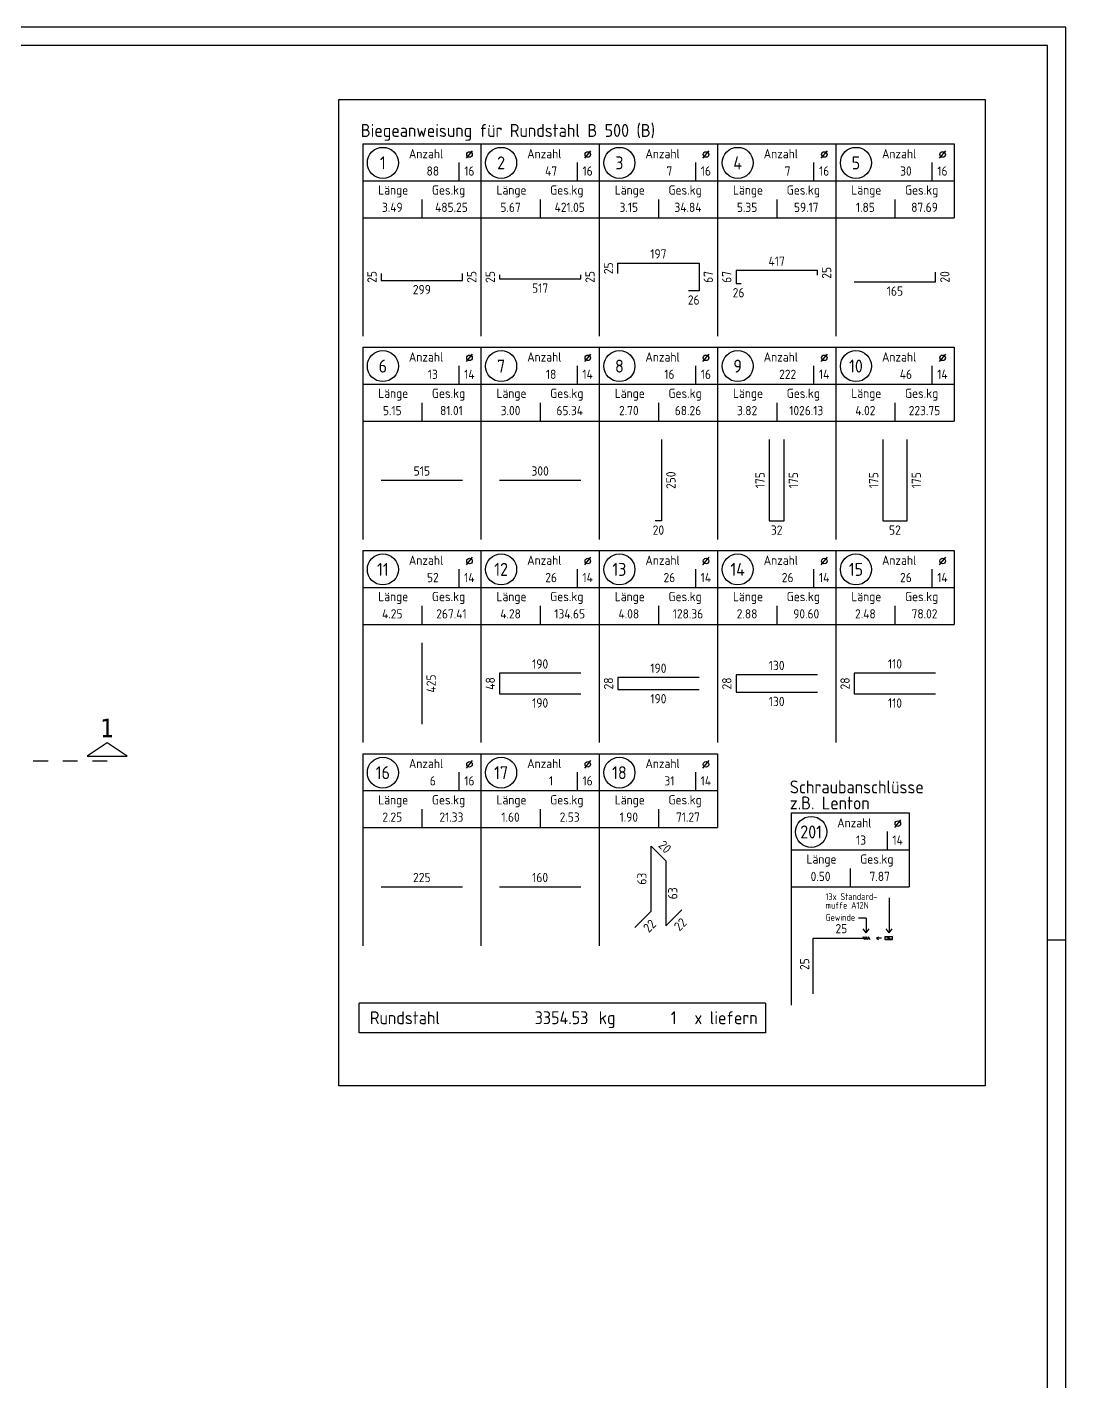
# Model space of a CAD drawing. Extents: x -20 to 69, y 0 to 100.
# Drawn here: x 17.95 to 24.98, y 11.86 to 21.02 of the extents above; entities that cross this region are included whole.
import ezdxf
from ezdxf.enums import TextEntityAlignment as Align

# ---------------------------------------------------------------- set-up
doc = ezdxf.new("R2010")
doc.units = 0
doc.header["$LTSCALE"] = 0.25
doc.linetypes.add('AUSGEZOGEN', pattern=[1000.01, 1000, 0.01])
doc.linetypes.add('STRICHPUNKT2', pattern=[0.55, 0.25, -0.125, 0.05, -0.125])
for name, color, linetype in [('HILFE', 7, 'Continuous'), ('OBJEKT', 7, 'Continuous'), ('RAHMEN', 7, 'Continuous'), ('RND', 7, 'Continuous'), ('RND_BILD', 7, 'Continuous'), ('SCHNITTE', 7, 'Continuous'), ('STAHL', 7, 'Continuous'), ('TEXT', 7, 'Continuous')]:
    doc.layers.add(name, color=color, linetype=linetype)
doc.styles.add('helv', font='tahoma.ttf')
doc.styles.add('txt', font='isocp.shx')

# ---------------------------------------------------------------- blocks, each defined once
blk = doc.blocks.new('Muffe%%C28')
at = {"layer": 'STAHL', "color": 102, "linetype": 'AUSGEZOGEN'}
for p, q in [((-0.01, 0.117), (-0.011, 0.116)), ((-0.011, 0.116), (-0.011, 0.017)), ((-0.011, 0.017), (-0.01, 0.016)), ((0.025, 0.117), (-0.01, 0.117)), ((-0.01, 0.016), (0.025, 0.016)), ((-0.007, 0.116), (-0.008, 0.117)), ((-0.007, 0.017), (-0.008, 0.016)), ((-0.007, 0.116), (-0.002, 0.072)), ((-0.007, 0.017), (-0.002, 0.061)), ((0.018, 0.07), (-0.003, 0.07)), ((-0.003, 0.063), (0.018, 0.063)), ((-0.002, 0.072), (-0.002, 0.066)), ((-0.002, 0.061), (-0.002, 0.066)), ((0.022, 0.116), (0.017, 0.072)), ((0.017, 0.072), (0.017, 0.066)), ((0.017, 0.061), (0.017, 0.066)), ((0.022, 0.017), (0.017, 0.061)), ((0.022, 0.116), (0.023, 0.117)), ((0.022, 0.017), (0.023, 0.016)), ((0.026, 0.116), (0.025, 0.117)), ((0.025, 0.016), (0.026, 0.017)), ((0.026, 0.116), (0.026, 0.017))]:
    blk.add_line(p, q, dxfattribs=at)
at = {"layer": 'TEXT', "color": 102, "linetype": 'AUSGEZOGEN'}
for p, q in [((-0.002, 0.074), (0.017, 0.074)), ((-0.002, 0.059), (0.017, 0.059))]:
    blk.add_line(p, q, dxfattribs=at)
blk = doc.blocks.new('SCHN-1')
at = {"layer": 'SCHNITTE', "color": 5, "linetype": 'Continuous'}
blk.add_lwpolyline([(0.54, 0.125), (0, 0.485), (-0.54, 0.125)], close=True, dxfattribs=at)
at = {"layer": 'SCHNITTE', "color": 6, "linetype": 'Continuous', "style": 'helv'}
blk.add_attdef('SCHN-1', text='', height=0.5, dxfattribs=at).set_placement((0, 0.635), align=Align.CENTER)
blk = doc.blocks.new('RND_LIS2')
at = {"layer": 'RND', "color": 3, "linetype": 'Continuous'}
for p, q in [((0, 0), (0, -5.2)), ((0, 0), (3.2, 0)), ((3.2, 0), (3.2, -2)), ((2.6, -0.503), (2.6, -1)), ((0, -1), (3.2, -1)), ((1.6, -1.503), (1.6, -2)), ((0, -2), (3.2, -2))]:
    blk.add_line(p, q, dxfattribs=at)
at = {"layer": 'RND', "color": 7, "linetype": 'Continuous'}
blk.add_line((2.805, -0.39), (2.973, -0.186), dxfattribs=at)
at = {"layer": 'RND', "color": 1, "linetype": 'Continuous'}
blk.add_circle((0.545, -0.513), 0.42, dxfattribs=at)
at = {"layer": 'RND', "color": 7, "linetype": 'Continuous'}
blk.add_circle((2.889, -0.288), 0.075, dxfattribs=at)
at = {"layer": 'RND', "color": 7, "linetype": 'Continuous', "style": 'txt'}
for s, p in [('Anzahl', (1.249, -0.391)), ('Länge', (0.42, -1.373)), ('Ges.kg', (1.872, -1.373))]:
    blk.add_text(s, height=0.25, dxfattribs=at).set_placement(p)
at = {"layer": 'RND', "color": 1, "linetype": 'Continuous', "style": 'txt'}
blk.add_attdef('POS1', text='', height=0.35, dxfattribs=at).set_placement((0.545, -0.513), align=Align.MIDDLE)
at = {"layer": 'RND', "color": 7, "linetype": 'Continuous', "style": 'txt'}
for tag, p in [('STK1', (1.897, -0.859)), ('DS1', (2.885, -0.859)), ('LANG1', (0.8, -1.841)), ('GEW', (2.4, -1.841))]:
    blk.add_attdef(tag, text='', height=0.25, dxfattribs=at).set_placement(p, align=Align.CENTER)
blk = doc.blocks.new('RND_SUM')
at = {"layer": 'RND', "color": 5, "linetype": 'Continuous'}
for p, q in [((0, 0), (0, 0.8)), ((11, 0.8), (0, 0.8)), ((11, 0.8), (11, 0)), ((11, 0), (0, 0))]:
    blk.add_line(p, q, dxfattribs=at)
at = {"layer": 'RND', "color": 1, "linetype": 'Continuous', "style": 'txt'}
for s, p in [('Rundstahl', (0.292, 0.235)), ('kg', (6.483, 0.235))]:
    blk.add_text(s, height=0.35, dxfattribs=at).set_placement(p)
blk.add_text('x liefern', height=0.35, dxfattribs=at).set_placement((10.784, 0.235), align=Align.RIGHT)
for tag, p in [('RND-S', (6.203, 0.235)), ('RND-Z', (8.59, 0.235))]:
    blk.add_attdef(tag, text='', height=0.35, dxfattribs=at).set_placement(p, align=Align.RIGHT)
blk = doc.blocks.new('A0--19')
at = {"layer": 'RAHMEN'}
for p, q in [((99.9, 84.1), (0, 84.1)), ((99.9, 0), (99.9, 84.1))]:
    blk.add_line(p, q, dxfattribs=at)
at = {"layer": 'RAHMEN', "color": 5}
for p, q in [((99.4, 83.6), (2, 83.6)), ((99.4, 0.5), (99.4, 83.6))]:
    blk.add_line(p, q, dxfattribs=at)
at = {"layer": 'RAHMEN', "color": 7}
blk.add_line((99.4, 59.4), (99.9, 59.4), dxfattribs=at)

msp = doc.modelspace()

# ---------------------------------------------------------------- linework, layer by layer
at = {"layer": 'HILFE', "color": 102, "linetype": 'AUSGEZOGEN'}
msp.add_line((23.624, 14.9964), (23.573, 14.9964), dxfattribs=at)
at = {"layer": 'RND', "color": 1, "linetype": 'AUSGEZOGEN'}
msp.add_lwpolyline([(23.2652, 14.4858), (23.2652, 14.863), (23.6424, 14.863)], dxfattribs=at)
at = {"layer": 'RND_BILD', "color": 102, "linetype": 'AUSGEZOGEN'}
for p, q in [((23.7796, 15.1358), (23.7796, 14.8976)), ((23.624, 14.9964), (23.624, 14.8976)), ((23.6007, 14.8741), (23.6121, 14.852)), ((23.624, 14.8976), (23.6044, 14.925)), ((23.6127, 14.8741), (23.6241, 14.852)), ((23.624, 14.8976), (23.6435, 14.925)), ((23.6247, 14.8741), (23.6361, 14.852)), ((23.6367, 14.8741), (23.6481, 14.852)), ((23.7796, 14.8976), (23.7601, 14.925)), ((23.7796, 14.8976), (23.7992, 14.925))]:
    msp.add_line(p, q, dxfattribs=at)
at = {"layer": 'RND_BILD', "color": 1, "linetype": 'AUSGEZOGEN'}
for points in [[(20.3437, 19.3579), (20.3437, 19.3119), (20.8937, 19.3119), (20.8937, 19.3579)], [(21.1437, 19.3482), (21.1437, 19.3216), (21.6937, 19.3216), (21.6937, 19.3482)], [(21.9437, 19.3587), (21.9437, 19.4285), (22.4937, 19.4285), (22.4937, 19.2414), (22.4212, 19.2414)], [(23.2937, 19.3461), (23.2937, 19.3791), (22.7437, 19.3791), (22.7437, 19.2907), (22.778, 19.2907)], [(23.5437, 19.3016), (24.0937, 19.3016), (24.0937, 19.3683)], [(22.2407, 18.2349), (22.2407, 17.6849), (22.1967, 17.6849)], [(22.9685, 18.2349), (22.9685, 17.6849), (23.069, 17.6849), (23.069, 18.2349)], [(23.737, 18.2349), (23.737, 17.6849), (23.9005, 17.6849), (23.9005, 18.2349)], [(20.3437, 17.9599), (20.8937, 17.9599)], [(21.1437, 17.9599), (21.6937, 17.9599)], [(20.6187, 16.8599), (20.6187, 16.3099)], [(21.6937, 16.6544), (21.1437, 16.6544), (21.1437, 16.5155), (21.6937, 16.5155)], [(22.4937, 16.6255), (21.9437, 16.6255), (21.9437, 16.5444), (22.4937, 16.5444)], [(23.2937, 16.6442), (22.7437, 16.6442), (22.7437, 16.5257), (23.2937, 16.5257)], [(24.0937, 16.6549), (23.5437, 16.6549), (23.5437, 16.5149), (24.0937, 16.5149)], [(22.0603, 14.9349), (22.1692, 15.0438), (22.1692, 15.4849), (22.2683, 15.3859), (22.2683, 14.9448), (22.3772, 15.0537)], [(20.3437, 15.2099), (20.8937, 15.2099)], [(21.1437, 15.2099), (21.6937, 15.2099)]]:
    msp.add_lwpolyline(points, dxfattribs=at)
at = {"layer": 'SCHNITTE', "color": 5, "linetype": 'STRICHPUNKT2'}
msp.add_line((17.9901, 16.0627), (18.4901, 16.0627), dxfattribs=at)
at = {"layer": 'TEXT', "color": 102, "linetype": 'AUSGEZOGEN'}
for p, q in [((23.6948, 14.863), (23.7074, 14.872)), ((23.7285, 14.863), (23.6948, 14.863)), ((23.6948, 14.863), (23.7074, 14.854))]:
    msp.add_line(p, q, dxfattribs=at)
at = {"layer": 'TEXT', "color": 1, "linetype": 'AUSGEZOGEN'}
msp.add_lwpolyline([(20.0574, 20.5343), (24.4296, 20.5343), (24.4296, 13.8636), (20.0574, 13.8636)], close=True, dxfattribs=at)

# ---------------------------------------------------------------- block references
at = {"layer": 'OBJEKT', "color": 7, "linetype": 'AUSGEZOGEN', "xscale": 0.5, "yscale": 0.5, "zscale": 0.5, "rotation": 90}
msp.add_blockref('Muffe%%C28', (23.8095, 14.8593), dxfattribs=at)
at = {"layer": 'RAHMEN', "color": 7, "linetype": 'AUSGEZOGEN', "xscale": 0.25, "yscale": 0.25, "zscale": 0.25}
msp.add_blockref('A0--19', (0, 0), dxfattribs=at)
at = {"layer": 'RND_BILD', "color": 6, "linetype": 'AUSGEZOGEN', "xscale": 0.25, "yscale": 0.25, "zscale": 0.25}
msp.add_blockref('RND_LIS2', (20.2187, 20.2349), dxfattribs=at).add_auto_attribs({'POS1': '1', 'STK1': '88', 'DS1': '16', 'LANG1': '3.49', 'GEW': '485.25'})
at = {"layer": 'RND_BILD', "color": 7, "linetype": 'AUSGEZOGEN', "xscale": 0.25, "yscale": 0.25, "zscale": 0.25}
for name, p, values in [('RND_LIS2', (21.0187, 20.2349), {'POS1': '2', 'STK1': '47', 'DS1': '16', 'LANG1': '5.67', 'GEW': '421.05'}), ('RND_LIS2', (21.8187, 20.2349), {'POS1': '3', 'STK1': '7', 'DS1': '16', 'LANG1': '3.15', 'GEW': '34.84'}), ('RND_LIS2', (22.6187, 20.2349), {'POS1': '4', 'STK1': '7', 'DS1': '16', 'LANG1': '5.35', 'GEW': '59.17'}), ('RND_LIS2', (23.4187, 20.2349), {'POS1': '5', 'STK1': '30', 'DS1': '16', 'LANG1': '1.85', 'GEW': '87.69'}), ('RND_LIS2', (20.2187, 18.8599), {'POS1': '6', 'STK1': '13', 'DS1': '14', 'LANG1': '5.15', 'GEW': '81.01'}), ('RND_LIS2', (21.0187, 18.8599), {'POS1': '7', 'STK1': '18', 'DS1': '14', 'LANG1': '3.00', 'GEW': '65.34'}), ('RND_LIS2', (21.8187, 18.8599), {'POS1': '8', 'STK1': '16', 'DS1': '16', 'LANG1': '2.70', 'GEW': '68.26'}), ('RND_LIS2', (22.6187, 18.8599), {'POS1': '9', 'STK1': '222', 'DS1': '14', 'LANG1': '3.82', 'GEW': '1026.13'}), ('RND_LIS2', (23.4187, 18.8599), {'POS1': '10', 'STK1': '46', 'DS1': '14', 'LANG1': '4.02', 'GEW': '223.75'}), ('RND_LIS2', (20.2187, 17.4849), {'POS1': '11', 'STK1': '52', 'DS1': '14', 'LANG1': '4.25', 'GEW': '267.41'}), ('RND_LIS2', (21.0187, 17.4849), {'POS1': '12', 'STK1': '26', 'DS1': '14', 'LANG1': '4.28', 'GEW': '134.65'}), ('RND_LIS2', (21.8187, 17.4849), {'POS1': '13', 'STK1': '26', 'DS1': '14', 'LANG1': '4.08', 'GEW': '128.36'}), ('RND_LIS2', (22.6187, 17.4849), {'POS1': '14', 'STK1': '26', 'DS1': '14', 'LANG1': '2.88', 'GEW': '90.60'}), ('RND_LIS2', (23.4187, 17.4849), {'POS1': '15', 'STK1': '26', 'DS1': '14', 'LANG1': '2.48', 'GEW': '78.02'}), ('RND_LIS2', (20.2187, 16.1099), {'POS1': '16', 'STK1': '6', 'DS1': '16', 'LANG1': '2.25', 'GEW': '21.33'}), ('RND_LIS2', (21.0187, 16.1099), {'POS1': '17', 'STK1': '1', 'DS1': '16', 'LANG1': '1.60', 'GEW': '2.53'}), ('RND_LIS2', (21.8187, 16.1099), {'POS1': '18', 'STK1': '31', 'DS1': '14', 'LANG1': '1.90', 'GEW': '71.27'}), ('RND_LIS2', (23.1156, 15.7089), {'POS1': '201', 'STK1': '13', 'DS1': '14', 'LANG1': '0.50', 'GEW': '7.87'}), ('RND_SUM', (20.1941, 14.2213), {'RND-S': '3354.53', 'RND-Z': '1'})]:
    msp.add_blockref(name, p, dxfattribs=at).add_auto_attribs(values)
at = {"layer": 'SCHNITTE', "color": 5, "linetype": 'STRICHPUNKT2', "xscale": 0.25, "yscale": 0.25, "zscale": 0.25}
msp.add_blockref('SCHN-1', (18.4901, 16.0627), dxfattribs=at).add_auto_attribs({'SCHN-1': '1'})

# ---------------------------------------------------------------- texts
at = {"layer": 'RND_BILD', "color": 7, "linetype": 'AUSGEZOGEN', "style": 'txt'}
for s, height, p in [('197', 0.063, (22.2187, 19.491)), ('417', 0.063, (23.0187, 19.4416)), ('299', 0.063, (20.6187, 19.2494)), ('26', 0.063, (22.7609, 19.2282)), ('165', 0.063, (23.8187, 19.2391)), ('26', 0.063, (22.4574, 19.1789)), ('515', 0.063, (20.6187, 18.0224)), ('300', 0.063, (21.4187, 18.0224)), ('20', 0.063, (22.2187, 17.6224)), ('32', 0.063, (23.0187, 17.6224)), ('52', 0.063, (23.8187, 17.6224)), ('190', 0.063, (22.2187, 16.688)), ('130', 0.063, (23.0187, 16.7067)), ('110', 0.063, (23.8187, 16.7174)), ('190', 0.063, (22.2187, 16.4819)), ('190', 0.063, (21.4187, 16.453)), ('110', 0.063, (23.8187, 16.4524)), ('225', 0.063, (20.6187, 15.2724)), ('160', 0.063, (21.4187, 15.2724)), ('25', 0.0625, (23.4562, 14.9266))]:
    msp.add_text(s, height=height, dxfattribs=at).set_placement(p, align=Align.MIDDLE)
for s, height, rotation, p in [('25', 0.063, 90, (20.2812, 19.3349)), ('25', 0.063, 90, (20.9562, 19.3349)), ('25', 0.063, 90, (21.0812, 19.3349)), ('25', 0.063, 90, (21.7562, 19.3349)), ('25', 0.063, 90, (21.8812, 19.3936)), ('67', 0.063, 90, (22.5562, 19.3349)), ('67', 0.063, 90, (22.6812, 19.3349)), ('25', 0.063, 90, (23.3562, 19.3626)), ('20', 0.063, 90, (24.1562, 19.3349)), ('517', 0.063, 360, (21.4187, 19.2591)), ('250', 0.063, 90, (22.3032, 17.9599)), ('175', 0.063, 90, (22.906, 17.9599)), ('175', 0.063, 90, (23.1315, 17.9599)), ('175', 0.063, 90, (23.6745, 17.9599)), ('175', 0.063, 90, (23.963, 17.9599)), ('190', 0.063, 360, (21.4187, 16.7169)), ('425', 0.063, 90, (20.6812, 16.5849)), ('48', 0.063, 90, (21.0812, 16.5849)), ('28', 0.063, 90, (21.8812, 16.5849)), ('28', 0.063, 90, (22.6812, 16.5849)), ('28', 0.063, 90, (23.4812, 16.5849)), ('130', 0.063, 360, (23.0187, 16.4632)), ('20', 0.063, 315, (22.2629, 15.4796)), ('63', 0.063, 90, (22.1067, 15.2644)), ('63', 0.063, 90, (22.3155, 15.1654)), ('22', 0.063, 45, (22.159, 14.9452)), ('22', 0.063, 45, (22.3669, 14.9551)), ('25', 0.0625, 90, (23.2076, 14.686))]:
    msp.add_text(s, height=height, rotation=rotation, dxfattribs=at).set_placement(p, align=Align.MIDDLE)
at = {"layer": 'RND_BILD', "color": 102, "linetype": 'Continuous', "style": 'txt'}
msp.add_text('Gewinde', height=0.045, dxfattribs=at).set_placement((23.3487, 14.9797))
at = {"layer": 'TEXT', "color": 1, "linetype": 'AUSGEZOGEN', "style": 'txt'}
for s, p in [('Biegeanweisung für Rundstahl B 500 (B)', (20.2054, 20.2821)), ('Schraubanschlüsse', (23.1076, 15.8412)), ('z.B. Lenton', (23.1076, 15.733))]:
    msp.add_text(s, height=0.0875, dxfattribs=at).set_placement(p)
at = {"layer": 'TEXT', "color": 102, "linetype": 'Continuous', "style": 'txt'}
for s, p in [('13x Standard-', (23.3482, 15.1204)), ('muffe A12N', (23.3482, 15.0618))]:
    msp.add_text(s, height=0.045, dxfattribs=at).set_placement(p)

doc.saveas('drawing.dxf')
